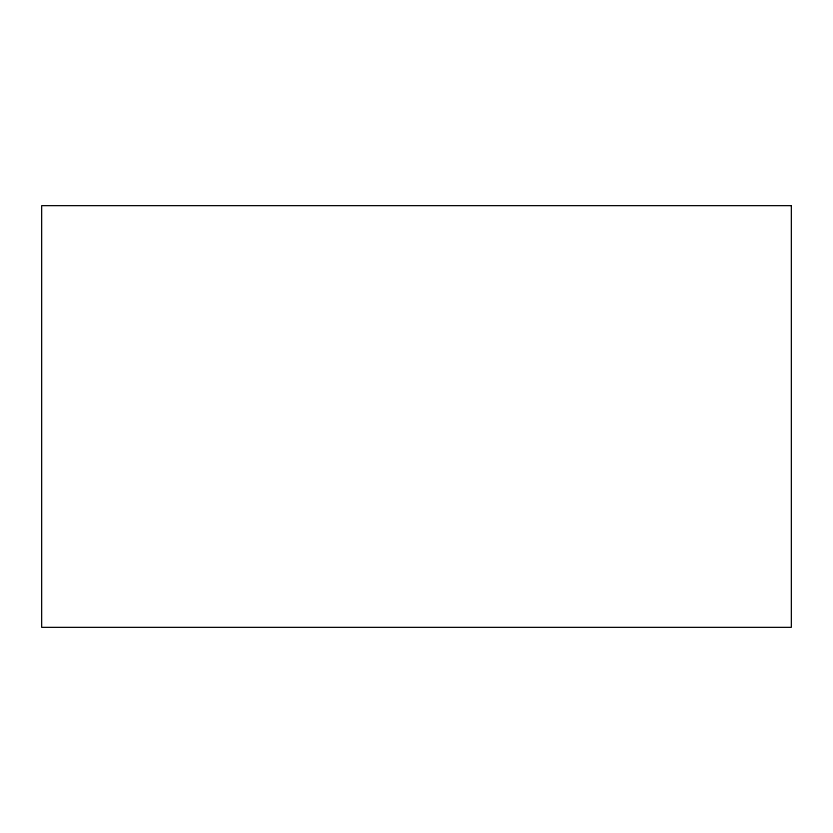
<?xml version="1.0" encoding="UTF-8"?>
<svg xmlns="http://www.w3.org/2000/svg" width="833" height="833" viewBox="0 0 833 833"><rect width="100%" height="100%" fill="white"/><g stroke="black" fill="none" stroke-linecap="round" stroke-linejoin="round"><path stroke-width="1.25" d="M791.35 205.647L41.65 205.647L41.65 627.353L791.35 627.353L791.35 205.647"/></g></svg>
